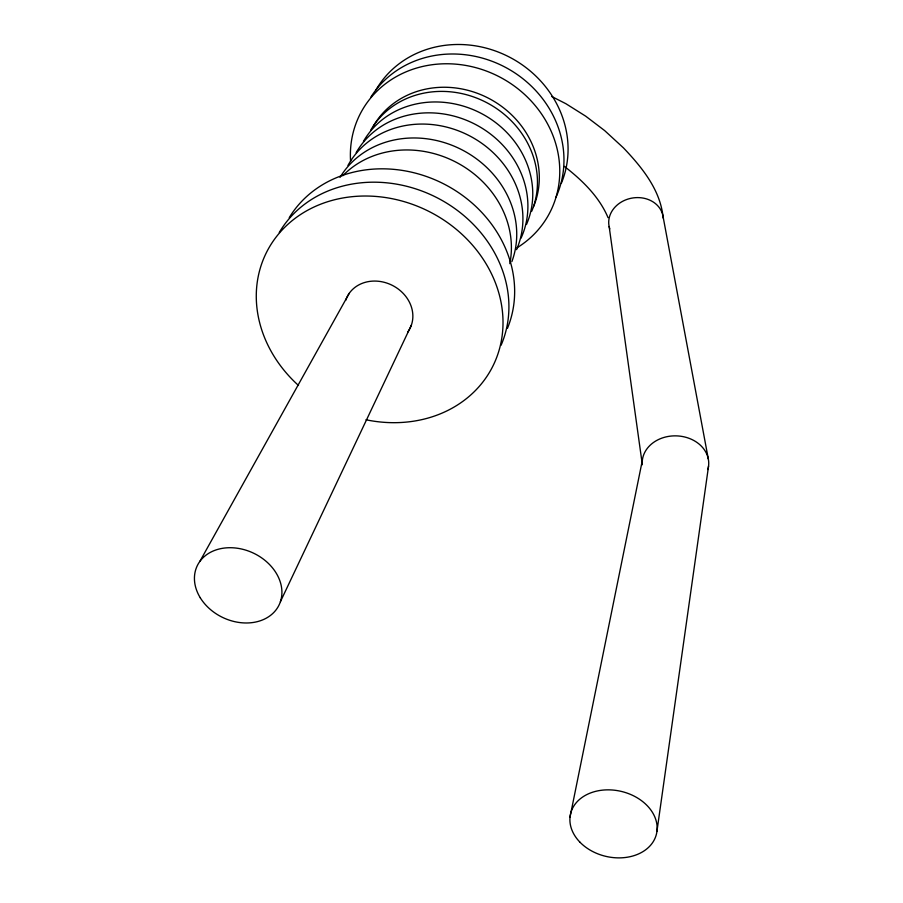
<?xml version="1.0" encoding="UTF-8"?>
<svg xmlns="http://www.w3.org/2000/svg" width="903" height="903" viewBox="0 0 903 903"><rect width="100%" height="100%" fill="white"/><g stroke="black" fill="none" stroke-linecap="round" stroke-linejoin="round"><path stroke-width="1.35" d="M656.944 831.291L708.562 466.061M569.996 817.181L642.338 460.451M280.415 601.68L411.362 325.159M199.823 561.452L349.247 293.306M551.722 96.508L565.842 103.687L585.652 116.148L604.638 130.585L623.442 147.866C641.491 166.852 659.653 188.874 662.926 215.806L708.313 458.961A32.971 26.977 0.4 0 1 707.839 469.549M564.364 166.378C582.108 180.171 599.197 196.64 608.058 217.679M609.153 226.54L642.349 464.74M708.302 458.961A33.467 27.383 0.4 0 0 669.823 436.205A32.971 26.988 0.4 0 0 642.214 462.81M345.68 300.406A35.172 30.42 26.9 0 1 392.523 285.461A35.172 30.42 26.9 0 1 407.659 332.18M340.025 177.406A96.011 85.446 27.8 0 1 459.932 148.792A96.011 85.446 27.8 0 1 511.866 261.622M347.96 165.441A94.318 84.34 28 0 1 467.923 134.998A94.318 84.34 28 0 1 516.55 249.657M370.772 97.298A105.414 96.023 28.9 0 1 505.985 67.623A105.414 96.023 28.9 0 1 556.079 197.012M376.054 89.758A103.98 95.041 29.1 0 1 508.287 56.517A103.98 95.041 29.1 0 1 561.339 183.298M350.59 161.344A106.881 97.027 28.7 0 1 499.291 76.778A106.881 97.027 28.7 0 1 517.205 247.682M289.242 217.646A122.616 107.186 27.2 0 1 443.452 183.749A122.616 107.186 27.2 0 1 507.43 328.365M279.253 232.5A124.603 108.405 27.1 0 1 436.533 197.464A124.603 108.405 27.1 0 1 501.097 345.217M298.509 385.479A126.668 109.635 26.9 0 1 317.1 205.647A126.668 109.635 26.9 0 1 500.296 298.735A126.668 109.635 26.9 0 1 365.986 419.771M342.768 175.746A97.479 86.383 27.6 0 1 456.466 162.416A97.479 86.383 27.6 0 1 509.8 263.642M356.166 152.63A92.941 83.437 28.2 0 1 475.181 124.298A92.941 83.437 28.2 0 1 521.031 238.132M373.357 126.127A89.803 81.349 28.6 0 1 487.383 97.659A89.803 81.349 28.6 0 1 533.549 206.64M363.469 141.365A91.609 82.557 28.3 0 1 480.227 112.886A91.609 82.557 28.3 0 1 526.483 224.486M370.569 130.416A90.311 81.688 28.5 0 1 485.114 101.825A90.311 81.688 28.5 0 1 531.754 211.2M609.807 228.877A27.429 23.241 -10.4 0 1 631.31 198.22A27.429 23.241 -10.4 0 1 663.254 218.21M579.839 842.081A44.123 33.388 13.1 0 0 654.382 839.643A44.123 33.388 13.1 0 0 606.319 789.877A44.123 33.388 13.1 0 0 579.839 842.081M200.274 597.775A45.364 35.657 25.4 0 0 276.047 609.886A45.364 35.657 25.4 0 0 238.211 548.369A45.364 35.657 25.4 0 0 200.274 597.775"/></g></svg>
